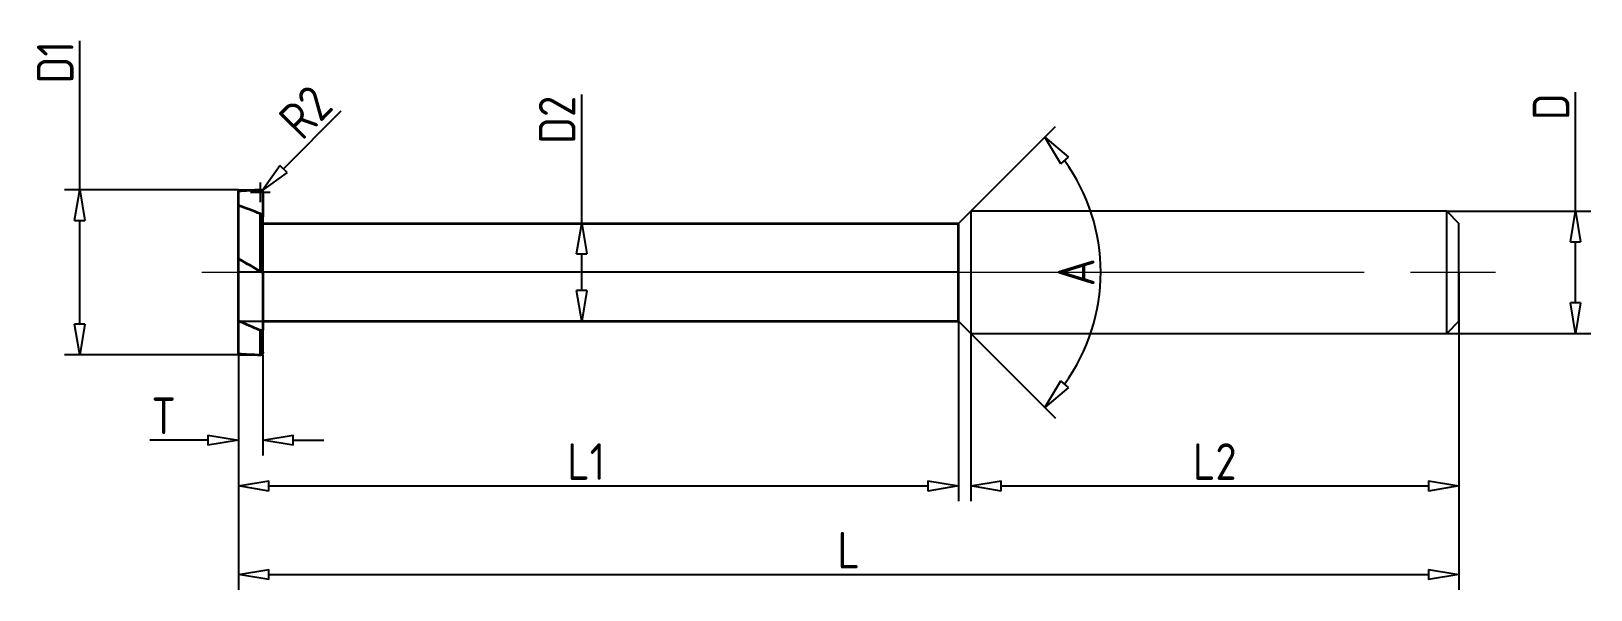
# Model space of a CAD drawing. Header units: millimetres. Extents: x -14 to 114, y -26 to 20.
import ezdxf

# ---------------------------------------------------------------- set-up
doc = ezdxf.new("R2010")
doc.units = ezdxf.units.MM
doc.linetypes.add('CENTER', pattern=[50.8, 31.75, -6.35, 6.35, -6.35])
doc.layers.add('中心线', color=1, linetype='CENTER', lineweight=15)
doc.styles.add('工程字', font='gbenor.shx', dxfattribs={"bigfont": 'gbcbig.shx'})
doc.dimstyles.new('ZQH', dxfattribs={"dimtxt": 3, "dimasz": 2.5, "dimexe": 1.25, "dimexo": 0, "dimgap": 0.5, "dimtad": 1, "dimdec": 3, "dimdsep": 46, "dimtxsty": '工程字', "dimblk": 'CLOSEDBLANK', "dimcen": -0.8, "dimclrd": 3, "dimclre": 3, "dimclrt": 3, "dimadec": 1, "dimazin": 2, "dimtfac": 1, "dimtdec": 3, "dimtofl": 0, "dimtmove": 0, "dimatfit": 3, "dimldrblk": 'CLOSEDBLANK', "dimfxl": 1, "dimtolj": 1, "dimtzin": 0, "dimarcsym": 0})

# ---------------------------------------------------------------- blocks, each defined once
blk = doc.blocks.new('_ClosedBlank')
at = {"color": 0, "linetype": 'ByBlock', "lineweight": -2}
for p, q in [((-1, 0.167), (0, 0)), ((-1, 0.167), (-1, -0.167)), ((0, 0), (-1, -0.167))]:
    blk.add_line(p, q, dxfattribs=at)
blk = doc.blocks.new('*D12')
at = {"lineweight": -2, "transparency": 16777216}
for p, q in [((112.56, 5), (112.56, 14.76)), ((112.56, -2.5), (112.56, 2.5))]:
    blk.add_line(p, q, dxfattribs=at)
at = {"color": 0, "lineweight": -2, "transparency": 16777216}
for p, q in [((102, 5), (113.81, 5)), ((102, -5), (113.81, -5))]:
    blk.add_line(p, q, dxfattribs=at)
at = {"layer": 'Defpoints', "color": 0, "transparency": 16777216}
for p in [(102, 5), (102, -5), (112.56, -5)]:
    blk.add_point(p, dxfattribs=at)
at = {"lineweight": -2, "transparency": 16777216, "xscale": 2.5, "yscale": 2.5, "zscale": 2.5}
for p, rotation in [((112.56, 5), 90), ((112.56, -5), 270)]:
    blk.add_blockref('_ClosedBlank', p, dxfattribs=dict(at, rotation=rotation))
at = {"transparency": 16777216, "insert": (110.55, 13.56), "char_height": 3, "attachment_point": 5, "rotation": 90, "style": '工程字'}
blk.add_mtext('\\A1;D', dxfattribs=at)
blk = doc.blocks.new('*D13')
at = {"color": 0, "lineweight": -2, "transparency": 16777216}
for p, q in [((63, -5), (63, -18.75)), ((103, -4), (103, -18.75))]:
    blk.add_line(p, q, dxfattribs=at)
at = {"lineweight": -2, "transparency": 16777216}
blk.add_line((65.5, -17.5), (100.5, -17.5), dxfattribs=at)
at = {"layer": 'Defpoints', "color": 0, "transparency": 16777216}
for p in [(63, -5), (103, -4), (103, -17.5)]:
    blk.add_point(p, dxfattribs=at)
at = {"lineweight": -2, "transparency": 16777216, "xscale": 2.5, "yscale": 2.5, "zscale": 2.5, "rotation": 180}
blk.add_blockref('_ClosedBlank', (63, -17.5), dxfattribs=at)
at = {"lineweight": -2, "transparency": 16777216, "xscale": 2.5, "yscale": 2.5, "zscale": 2.5}
blk.add_blockref('_ClosedBlank', (103, -17.5), dxfattribs=at)
at = {"transparency": 16777216, "insert": (83, -15.5), "char_height": 3, "attachment_point": 5, "style": '工程字'}
blk.add_mtext('\\A1;L2', dxfattribs=at)
blk = doc.blocks.new('*D14')
at = {"color": 0, "lineweight": -2, "transparency": 16777216}
for p, q in [((3, -6.75), (3, -15)), ((5, -6.75), (5, -15))]:
    blk.add_line(p, q, dxfattribs=at)
at = {"lineweight": -2, "transparency": 16777216}
for p, q in [((0.5, -13.75), (-4.25, -13.75)), ((7.5, -13.75), (10, -13.75))]:
    blk.add_line(p, q, dxfattribs=at)
at = {"layer": 'Defpoints', "color": 0, "transparency": 16777216}
for p in [(3, -6.75), (5, -6.75), (5, -13.75)]:
    blk.add_point(p, dxfattribs=at)
at = {"lineweight": -2, "transparency": 16777216, "xscale": 2.5, "yscale": 2.5, "zscale": 2.5}
blk.add_blockref('_ClosedBlank', (3, -13.75), dxfattribs=at)
at = {"lineweight": -2, "transparency": 16777216, "xscale": 2.5, "yscale": 2.5, "zscale": 2.5, "rotation": 180}
blk.add_blockref('_ClosedBlank', (5, -13.75), dxfattribs=at)
at = {"transparency": 16777216, "insert": (-3.125, -11.75), "char_height": 3, "attachment_point": 5, "style": '工程字'}
blk.add_mtext('\\A1;T', dxfattribs=at)
blk = doc.blocks.new('*D15')
at = {"color": 0, "lineweight": -2, "transparency": 16777216}
for p, q in [((3, -4), (3, -18.75)), ((62, -4), (62, -18.75))]:
    blk.add_line(p, q, dxfattribs=at)
at = {"lineweight": -2, "transparency": 16777216}
blk.add_line((5.5, -17.5), (59.5, -17.5), dxfattribs=at)
at = {"layer": 'Defpoints', "color": 0, "transparency": 16777216}
for p in [(3, -4), (62, -4), (62, -17.5)]:
    blk.add_point(p, dxfattribs=at)
at = {"lineweight": -2, "transparency": 16777216, "xscale": 2.5, "yscale": 2.5, "zscale": 2.5, "rotation": 180}
blk.add_blockref('_ClosedBlank', (3, -17.5), dxfattribs=at)
at = {"lineweight": -2, "transparency": 16777216, "xscale": 2.5, "yscale": 2.5, "zscale": 2.5}
blk.add_blockref('_ClosedBlank', (62, -17.5), dxfattribs=at)
at = {"transparency": 16777216, "insert": (31.5, -15.5), "char_height": 3, "attachment_point": 5, "style": '工程字'}
blk.add_mtext('\\A1;L1', dxfattribs=at)
blk = doc.blocks.new('*D16')
at = {"color": 0, "lineweight": -2, "transparency": 16777216}
for p, q in [((3, 0), (3, -26)), ((103, 0), (103, -26))]:
    blk.add_line(p, q, dxfattribs=at)
at = {"lineweight": -2, "transparency": 16777216}
blk.add_line((5.5, -24.75), (100.5, -24.75), dxfattribs=at)
at = {"layer": 'Defpoints', "color": 0, "transparency": 16777216}
for p in [(3, 0), (103, 0), (103, -24.75)]:
    blk.add_point(p, dxfattribs=at)
at = {"lineweight": -2, "transparency": 16777216, "xscale": 2.5, "yscale": 2.5, "zscale": 2.5, "rotation": 180}
blk.add_blockref('_ClosedBlank', (3, -24.75), dxfattribs=at)
at = {"lineweight": -2, "transparency": 16777216, "xscale": 2.5, "yscale": 2.5, "zscale": 2.5}
blk.add_blockref('_ClosedBlank', (103, -24.75), dxfattribs=at)
at = {"transparency": 16777216, "insert": (53, -22.75), "char_height": 3, "attachment_point": 5, "style": '工程字'}
blk.add_mtext('\\A1;L', dxfattribs=at)
blk = doc.blocks.new('*D17')
at = {"lineweight": -2, "transparency": 16777216}
for p, q in [((-10, 6.75), (-10, 18.95)), ((-10, -4.25), (-10, 4.25))]:
    blk.add_line(p, q, dxfattribs=at)
at = {"color": 0, "lineweight": -2, "transparency": 16777216}
for p, q in [((3, 6.75), (-11.25, 6.75)), ((3, -6.75), (-11.25, -6.75))]:
    blk.add_line(p, q, dxfattribs=at)
at = {"layer": 'Defpoints', "color": 0, "transparency": 16777216}
for p in [(3, 6.75), (-10, -6.75), (3, -6.75)]:
    blk.add_point(p, dxfattribs=at)
at = {"lineweight": -2, "transparency": 16777216, "xscale": 2.5, "yscale": 2.5, "zscale": 2.5}
for p, rotation in [((-10, 6.75), 90), ((-10, -6.75), 270)]:
    blk.add_blockref('_ClosedBlank', p, dxfattribs=dict(at, rotation=rotation))
at = {"transparency": 16777216, "insert": (-12.01, 17.2), "char_height": 3, "attachment_point": 5, "rotation": 90, "style": '工程字'}
blk.add_mtext('\\A1;D1', dxfattribs=at)
blk = doc.blocks.new('*D18')
at = {"lineweight": -2, "transparency": 16777216}
for p, q in [((31.13, 4), (31.13, 14.56)), ((31.13, -1.5), (31.13, 1.5))]:
    blk.add_line(p, q, dxfattribs=at)
at = {"color": 0, "lineweight": -2, "transparency": 16777216}
for p, q in [((31.13, 4), (29.88, 4)), ((3, -4), (32.38, -4))]:
    blk.add_line(p, q, dxfattribs=at)
at = {"layer": 'Defpoints', "color": 0, "transparency": 16777216}
for p in [(31.13, 4), (3, -4), (31.13, -4)]:
    blk.add_point(p, dxfattribs=at)
at = {"lineweight": -2, "transparency": 16777216, "xscale": 2.5, "yscale": 2.5, "zscale": 2.5}
for p, rotation in [((31.13, 4), 90), ((31.13, -4), 270)]:
    blk.add_blockref('_ClosedBlank', p, dxfattribs=dict(at, rotation=rotation))
at = {"transparency": 16777216, "insert": (29.12, 12.49), "char_height": 3, "attachment_point": 5, "rotation": 90, "style": '工程字'}
blk.add_mtext('\\A1;D2', dxfattribs=at)
blk = doc.blocks.new('*D19')
at = {"lineweight": -2, "transparency": 16777216}
blk.add_line((11.38, 13.19), (6.7, 8.47), dxfattribs=at)
at = {"color": 3, "lineweight": -2, "transparency": 16777216}
for p, q in [((4, 6.55), (5.6, 6.55)), ((4.8, 5.75), (4.8, 7.35))]:
    blk.add_line(p, q, dxfattribs=at)
at = {"layer": 'Defpoints', "color": 0, "transparency": 16777216}
for p in [(4.8, 6.55), (4.94, 6.69)]:
    blk.add_point(p, dxfattribs=at)
at = {"lineweight": -2, "transparency": 16777216, "xscale": 2.5, "yscale": 2.5, "zscale": 2.5, "rotation": 225.2864800911044}
blk.add_blockref('_ClosedBlank', (4.94, 6.69), dxfattribs=at)
at = {"transparency": 16777216, "insert": (8.5, 13.13), "char_height": 3, "attachment_point": 5, "rotation": 45.2865, "style": '工程字'}
blk.add_mtext('\\A1;R2', dxfattribs=at)
blk = doc.blocks.new('*D20')
at = {"color": 0, "lineweight": -2, "transparency": 16777216}
for p, q in [((63, 5), (69.95, 11.95)), ((63, -5), (69.95, -11.95))]:
    blk.add_line(p, q, dxfattribs=at)
blk.add_arc((58, 0), 15.65, 324.1609, 35.8391, dxfattribs=at)
at = {"layer": 'Defpoints', "color": 0, "transparency": 16777216}
for p in [(62, 4), (63, 5), (62, -4), (63, -5), (73.12, -4.05)]:
    blk.add_point(p, dxfattribs=at)
at = {"color": 0, "lineweight": -2, "transparency": 16777216, "xscale": 2.5, "yscale": 2.5, "zscale": 2.5}
for p, rotation in [((69.07, 11.07), 130.4195637450445), ((69.07, -11.07), 229.5804362549556)]:
    blk.add_blockref('_ClosedBlank', p, dxfattribs=dict(at, rotation=rotation))
at = {"color": 0, "transparency": 16777216, "insert": (71.65, 0), "char_height": 3, "attachment_point": 5, "rotation": 90, "style": '工程字'}
blk.add_mtext('\\A1;A', dxfattribs=at)

msp = doc.modelspace()

# ---------------------------------------------------------------- linework, layer by layer
at = {"lineweight": 35}
for p, q in [((5, 6.552), (5, 6.552)), ((5, 6.552), (5, 6.552)), ((3, 1.1158), (3, 5.4623)), ((3, 1.1158), (3, 5.4623)), ((4.8, 0.0817), (4.8, 4.7896)), ((5, -0.0128), (5, 4.5552)), ((5, -0.0128), (5, 4.5551)), ((5, 4), (62, 4)), ((62, -4), (62, 4)), ((3, -6.6571), (3, -3.9655)), ((3, -6.6571), (3, -3.9655)), ((4.8, -6.7495), (4.8, -4.7563)), ((5, -4), (62, -4)), ((5, -6.552), (5, -4.7095)), ((5, -6.552), (5, -4.7095)), ((5, -6.552), (5, -6.552))]:
    msp.add_line(p, q, dxfattribs=at)
for p, q in [((62, 4), (63, 5)), ((63, 5), (63, -5)), ((102, 5), (63, 5)), ((102, 5), (103, 4)), ((102, -5), (102, 5)), ((103, -4), (103, 4)), ((62, -4), (63, -5)), ((63, -5), (102, -5)), ((103, -4), (102, -5))]:
    msp.add_line(p, q)
at = {"color": 2}
msp.add_lwpolyline([(3, 0), (3, 6.75), (3, 6.75), (3, 6.75), (4.8, 6.75, -0.41128764), (5, 6.552), (5, 6.552), (5, 4), (62, 4), (62, 0), (3, 0)], format="xyb", dxfattribs=at)
at = {"color": 0, "extrusion": (0, -1.22465e-16, -1)}
msp.add_lwpolyline([(-3, 0), (-3, -6.75), (-3, -6.75), (-3, -6.75), (-4.8, -6.75, -0.41128764), (-5, -6.552), (-5, -6.552), (-5, -4), (-62, -4), (-62, 0), (-3, 0)], format="xyb", dxfattribs=at)
at = {"lineweight": 35, "extrusion": (0, 0, -1)}
for centre, start, end in [((-4.8, 6.55), 142.983936, 179.42704), ((-4.8, -6.55), 180.57296, 217.016064)]:
    msp.add_arc(centre, 0.2, start, end, dxfattribs=at)
at = {"lineweight": 35}
for points in [[(3, 6.6571), (3.6003, 6.7144), (4.1997, 6.7453), (4.8, 6.7495)], [(3, 6.6571), (3, 6.6571), (3, 6.6571), (3, 6.6571)], [(5, 6.552), (5, 6.552), (5, 6.552), (5, 6.552)], [(4.8, 4.7896), (4.1997, 5.0338), (3.6003, 5.2587), (3, 5.4623)], [(3, 5.4623), (3, 5.4623), (3, 5.4623), (3, 5.4623)], [(5, 4.5551), (5, 4.5552), (5, 4.5552), (5, 4.5552)], [(3, 1.1158), (3, 1.1158), (3, 1.1158), (3, 1.1158)], [(3, 1.1158), (3.6003, 0.774), (4.1997, 0.4283), (4.8, 0.0817)], [(5, -0.0128), (5, -0.0128), (5, -0.0128), (5, -0.0128)], [(4.8, -4.7563), (4.1997, -4.5103), (3.6003, -4.246), (3, -3.9655)], [(3, -3.9655), (3, -3.9655), (3, -3.9655), (3, -3.9655)], [(5, -4.7095), (5, -4.7095), (5, -4.7095), (5, -4.7095)], [(3, -6.6571), (3, -6.6571), (3, -6.6571), (3, -6.6571)], [(3, -6.6571), (3.6003, -6.7144), (4.1997, -6.7453), (4.8, -6.7495)]]:
    msp.add_open_spline(points, degree=3, dxfattribs=at)
for points, knots in [([(3, 5.4623), (3, 5.6276), (3, 5.8064), (3, 6.2095), (3, 6.432), (3, 6.6571)], [6.91010973, 6.91010973, 6.91010973, 6.91010973, 7.51397761, 7.51397761, 8.19397488, 8.19397488, 8.19397488, 8.19397488]), ([(4.8, 6.7495), (4.8282, 6.7497), (4.8567, 6.7439), (4.9065, 6.7211), (4.9279, 6.706), (4.9509, 6.6815), (4.9554, 6.6761), (4.9597, 6.6704)], [0, 0, 0, 0, 0.097673322, 0.097673322, 0.181529925, 0.181529925, 0.203636996, 0.203636996, 0.203636996, 0.203636996]), ([(4.9597, 6.6704), (4.9698, 6.657), (4.9783, 6.6422), (4.9923, 6.6082), (4.9971, 6.5891), (4.9996, 6.5636), (4.9999, 6.5578), (5, 6.552)], [0.203636996, 0.203636996, 0.203636996, 0.203636996, 0.25611234, 0.25611234, 0.315499757, 0.315499757, 0.333125478, 0.333125478, 0.333125478, 0.333125478]), ([(5, 6.552), (5, 6.3128), (5, 6.0739), (5, 5.5714), (5, 5.3167), (5, 4.889), (5, 4.7108), (5, 4.5551)], [0.05017536, 0.05017536, 0.05017536, 0.05017536, 0.77002938, 0.77002938, 1.61573261, 1.61573261, 2.34278482, 2.34278482, 2.34278482, 2.34278482]), ([(5, 4.5552), (4.9999, 4.5604), (4.9995, 4.5659), (4.997, 4.5822), (4.9941, 4.5932), (4.9845, 4.6191), (4.9771, 4.6339), (4.9526, 4.6733), (4.9327, 4.6969), (4.8932, 4.7339), (4.8746, 4.7483), (4.8374, 4.7722), (4.8188, 4.782), (4.8, 4.7896)], [0.340715896, 0.340715896, 0.340715896, 0.340715896, 0.362436827, 0.362436827, 0.403784761, 0.403784761, 0.457885137, 0.457885137, 0.550345336, 0.550345336, 0.620588774, 0.620588774, 0.685778742, 0.685778742, 0.685778742, 0.685778742]), ([(3, -3.9655), (3, -3.9309), (3, -3.8926), (3, -3.7073), (3, -3.5256), (3, -3.084), (3, -2.8225), (3, -2.219), (3, -1.8737), (3, -1.13), (3, -0.7313), (3, -0.0341), (3, 0.2709), (3, 0.7266), (3, 0.8915), (3, 1.0707), (3, 1.112), (3, 1.1158)], [1.38472767, 1.38472767, 1.38472767, 1.38472767, 1.61147505, 1.61147505, 2.38546857, 2.38546857, 3.24417055, 3.24417055, 4.26652816, 4.26652816, 5.47180358, 5.47180358, 6.58065042, 6.58065042, 7.51397761, 7.51397761, 8.19397488, 8.19397488, 8.19397488, 8.19397488]), ([(4.8, 0.0817), (4.8282, 0.0654), (4.8567, 0.0498), (4.9065, 0.0243), (4.9279, 0.014), (4.9623, -0.0013), (4.9755, -0.0066), (4.9923, -0.0124), (4.9971, -0.0136), (4.9996, -0.0133), (4.9999, -0.0131), (5, -0.0128)], [0.000007089, 0.000007089, 0.000007089, 0.000007089, 0.097674246, 0.097674246, 0.181531697, 0.181531697, 0.256114524, 0.256114524, 0.315503525, 0.315503525, 0.333132592, 0.333132592, 0.333132592, 0.333132592]), ([(5, -0.0128), (5, -0.0218), (5, -0.0492), (5, -0.1708), (5, -0.2979), (5, -0.657), (5, -0.9025), (5, -1.5064), (5, -1.8787), (5, -2.6354), (5, -3.0197), (5, -3.7011), (5, -3.9988), (5, -4.4296), (5, -4.5792), (5, -4.7095)], [0.28512312, 0.28512312, 0.28512312, 0.28512312, 0.77002938, 0.77002938, 1.61573261, 1.61573261, 2.61838106, 2.61838106, 3.80753031, 3.80753031, 4.93743065, 4.93743065, 5.87573027, 5.87573027, 6.45546311, 6.45546311, 6.45546311, 6.45546311]), ([(5, -4.7095), (4.9999, -4.7143), (4.9995, -4.719), (4.997, -4.7319), (4.9941, -4.7395), (4.9845, -4.7549), (4.9771, -4.7619), (4.9526, -4.7766), (4.9327, -4.7809), (4.8932, -4.781), (4.8746, -4.7787), (4.8374, -4.77), (4.8188, -4.764), (4.8, -4.7563)], [0.340722887, 0.340722887, 0.340722887, 0.340722887, 0.362440811, 0.362440811, 0.403788336, 0.403788336, 0.457887034, 0.457887034, 0.550342809, 0.550342809, 0.620595207, 0.620595207, 0.685785742, 0.685785742, 0.685785742, 0.685785742]), ([(4.8, -6.7495), (4.8282, -6.7497), (4.8567, -6.7439), (4.9065, -6.7211), (4.9279, -6.706), (4.9509, -6.6815), (4.9554, -6.6761), (4.9597, -6.6704)], [0.000007089, 0.000007089, 0.000007089, 0.000007089, 0.097674246, 0.097674246, 0.181531697, 0.181531697, 0.203644107, 0.203644107, 0.203644107, 0.203644107])]:
    msp.add_open_spline(points, degree=3, knots=knots, dxfattribs=at)
at = {"layer": '中心线'}
for p, q in [((0, 0), (106, 0)), ((60.9414, 0), (104.7423, 0))]:
    msp.add_line(p, q, dxfattribs=at)

# ---------------------------------------------------------------- dimensions: what is measured, and where the dimension line sits
for base, p1, p2, text, picture, middle in [((-10, -6.75), (3, 6.75), (3, -6.75), 'D1', '*D17', (-10, 17.2007)), ((31.1253, -4), (31.1253, 4), (3, -4), 'D2', '*D18', (31.1253, 12.4882)), ((112.5589, -5), (102, 5), (102, -5), 'D', '*D12', (112.5589, 13.5626))]:
    dim = msp.add_linear_dim(base=base, p1=p1, p2=p2, angle=90, text=text, dimstyle='ZQH', override={"dimclrd": 256, "dimclre": 0, "dimclrt": 256})
    dim.commit()
    dim.dimension.update_dxf_attribs({"geometry": picture, "text_midpoint": middle, "dimtype": 160})
dim = msp.add_radius_dim(center=(4.8, 6.55), mpoint=(4.9407, 6.6921), text='R2', dimstyle='ZQH', override={"dimclrd": 256, "dimclrt": 256})
dim.commit()
dim.dimension.update_dxf_attribs({"geometry": '*D19', "text_midpoint": (8.4972, 13.127)})
dim = msp.add_angular_dim_2l(base=(73.1193, -4.0512), line1=((62, -4), (63, -5)), line2=((62, 4), (63, 5)), text='A', dimstyle='ZQH', override={"dimclrd": 0, "dimclre": 0, "dimclrt": 0})
dim.commit()
dim.dimension.update_dxf_attribs({"geometry": '*D20', "text_midpoint": (71.6527, 0)})
dim = msp.add_linear_dim(base=(103, -24.75), p1=(3, 0), p2=(103, 0), text='L', dimstyle='ZQH', override={"dimclrd": 256, "dimclre": 0, "dimclrt": 256})
dim.commit()
dim.dimension.update_dxf_attribs({"geometry": '*D16', "text_midpoint": (53, -22.75)})
for base, p1, p2, text, picture, middle in [((62, -17.5), (3, -4), (62, -4), 'L1', '*D15', (31.5, -17.5)), ((103, -17.5), (63, -5), (103, -4), 'L2', '*D13', (83, -17.5)), ((5, -13.75), (3, -6.75), (5, -6.75), 'T', '*D14', (-3.125, -13.75))]:
    dim = msp.add_linear_dim(base=base, p1=p1, p2=p2, text=text, dimstyle='ZQH', override={"dimclrd": 256, "dimclre": 0, "dimclrt": 256})
    dim.commit()
    dim.dimension.update_dxf_attribs({"geometry": picture, "text_midpoint": middle, "dimtype": 160})

doc.saveas('drawing.dxf')
